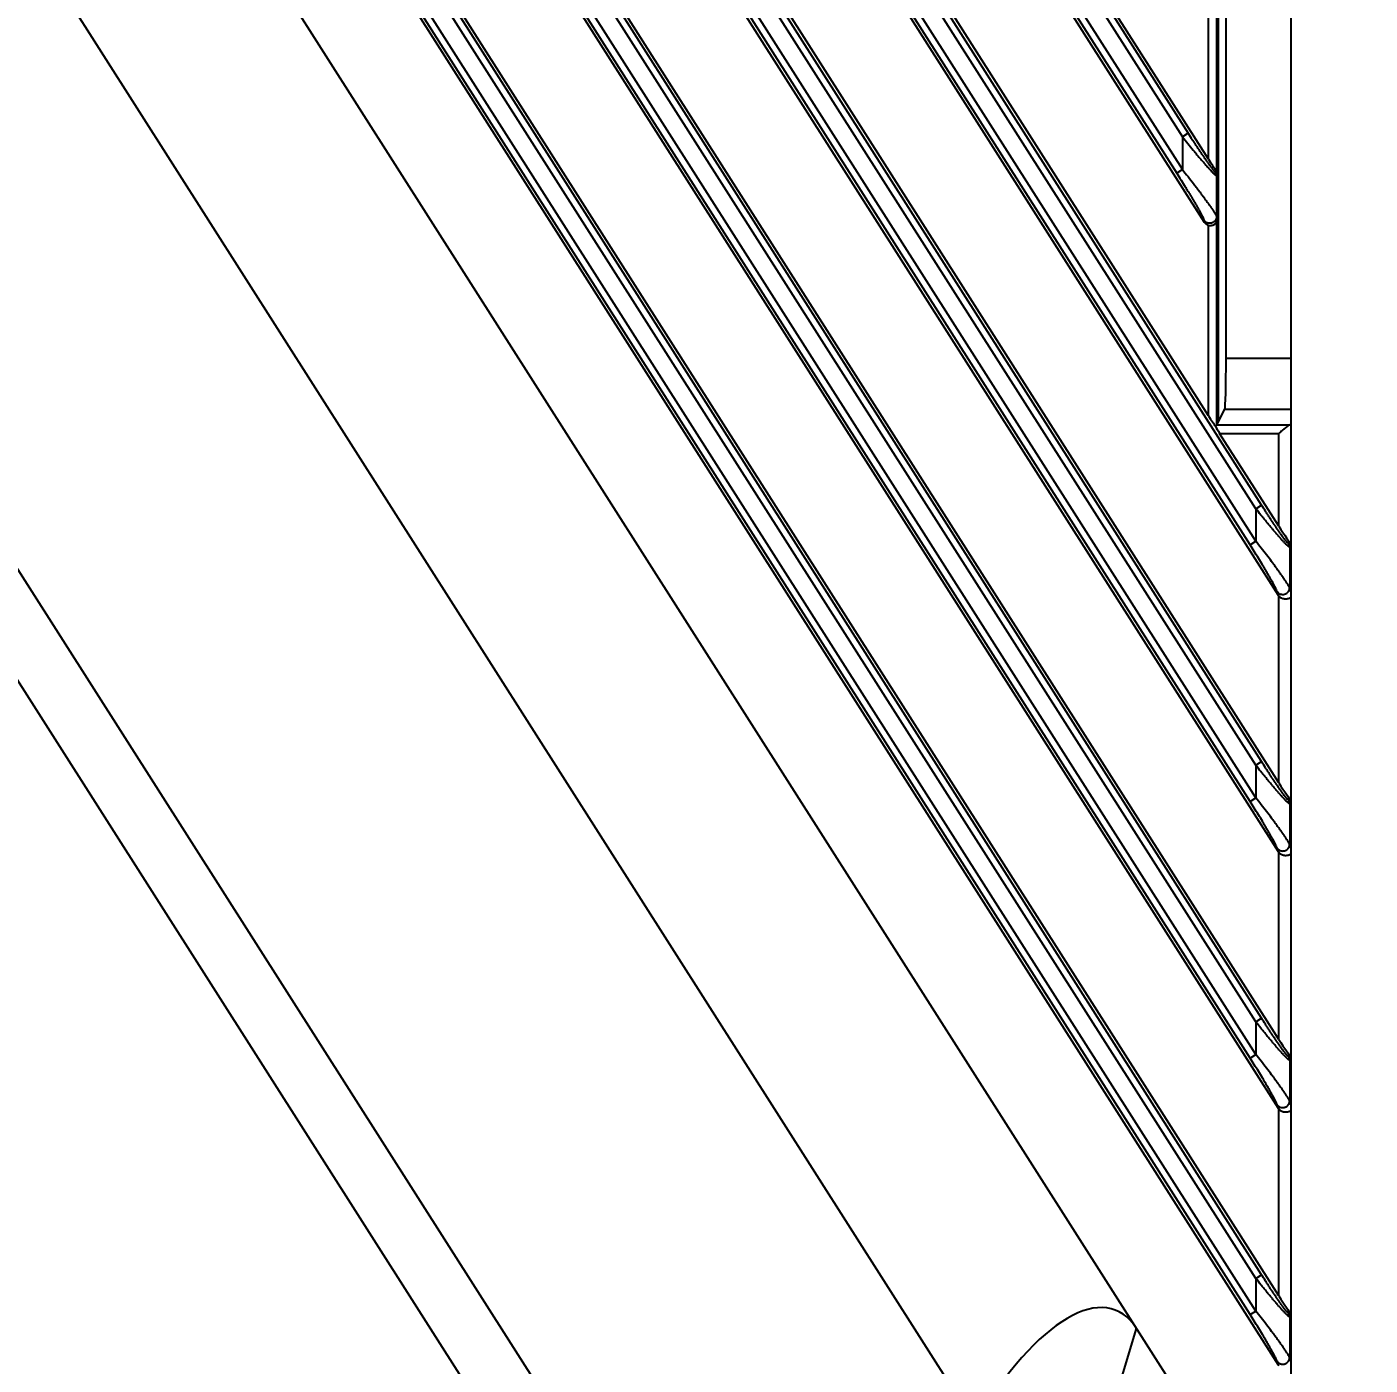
# Model space of a CAD drawing. Header units: millimetres. Extents: x 620 to 19791, y 2539 to 6969.
# Drawn here: x 3050.4 to 3129.4, y 3690.6 to 3769.2 of the extents above; entities that cross this region are included whole.
import ezdxf

# ---------------------------------------------------------------- set-up
doc = ezdxf.new("R2010")
doc.units = ezdxf.units.MM
doc.styles.get("Standard").update_dxf_attribs({"font": 'arial.ttf'})
doc.dimstyles.new('缩小5倍', dxfattribs={"dimtxt": 40, "dimasz": 20, "dimexe": 1, "dimexo": 0.2, "dimgap": 0, "dimtad": 1, "dimtoh": 1, "dimdec": 1, "dimzin": 9, "dimdsep": 46, "dimtxsty": 'Standard', "dimblk": '_FILLED', "dimcen": 0.2, "dimclrd": 256, "dimclre": 256, "dimclrt": 256, "dimadec": 1, "dimazin": 2, "dimtfac": 1, "dimtdec": 1, "dimtofl": 0, "dimtmove": 0, "dimatfit": 3, "dimldrblk": '_FILLED', "dimfxl": 1, "dimtolj": 1, "dimtzin": 0, "dimarcsym": 0})

# ---------------------------------------------------------------- blocks, each defined once
blk = doc.blocks.new('_FILLED')
at = {"color": 0, "linetype": 'ByBlock'}
blk.add_solid([(0, 0), (-1, 0.15), (-1, -0.15)], dxfattribs=at)
blk = doc.blocks.new('*D5')
at = {"lineweight": -2, "transparency": 16777216}
for p, q in [((3108.404, 3960.878), (3211.841, 3960.878)), ((3210.841, 3940.878), (3210.841, 3698.378)), ((3108.404, 3678.378), (3211.841, 3678.378))]:
    blk.add_line(p, q, dxfattribs=at)
at = {"layer": 'Defpoints', "color": 0, "transparency": 16777216}
for p in [(3108.204, 3960.878), (3108.204, 3678.378), (3210.841, 3678.378)]:
    blk.add_point(p, dxfattribs=at)
at = {"lineweight": -2, "transparency": 16777216, "xscale": 20, "yscale": 20, "zscale": 20}
for p, rotation in [((3210.841, 3960.878), 90), ((3210.841, 3678.378), 270)]:
    blk.add_blockref('_FILLED', p, dxfattribs=dict(at, rotation=rotation))
at = {"lineweight": 5, "transparency": 16777216, "insert": (3184.947, 3819.628), "char_height": 40, "attachment_point": 5, "rotation": 90}
blk.add_mtext('\\A1;282.5mm [11 1/8"]', dxfattribs=at)
blk = doc.blocks.new('*D13')
at = {"lineweight": -2, "transparency": 16777216}
for p, q in [((3089.904, 3963.378), (3291.871, 3963.378)), ((3290.871, 3695.878), (3290.871, 3943.378)), ((3089.904, 3675.878), (3291.871, 3675.878))]:
    blk.add_line(p, q, dxfattribs=at)
at = {"layer": 'Defpoints', "color": 0, "transparency": 16777216}
for p in [(3089.704, 3963.378), (3290.871, 3963.378), (3089.704, 3675.878)]:
    blk.add_point(p, dxfattribs=at)
at = {"lineweight": -2, "transparency": 16777216, "xscale": 20, "yscale": 20, "zscale": 20}
for p, rotation in [((3290.871, 3963.378), 90), ((3290.871, 3675.878), 270)]:
    blk.add_blockref('_FILLED', p, dxfattribs=dict(at, rotation=rotation))
at = {"lineweight": 5, "transparency": 16777216, "insert": (3264.978, 3819.628), "char_height": 40, "attachment_point": 5, "rotation": 90}
blk.add_mtext('\\A1;287.5mm [11 3/8"]', dxfattribs=at)

msp = doc.modelspace()

# ---------------------------------------------------------------- linework, layer by layer
at = {"color": 7, "linetype": 'Continuous'}
for p, q in [((3124.70388, 3988.37829), (3124.70388, 3650.87829)), ((2944.30246, 3987.67829), (3123.96933, 3705.65779)), ((3124.00388, 3709.69811), (2946.91097, 3987.67829)), ((2953.90654, 3987.67829), (3123.96933, 3720.73318)), ((3124.00388, 3724.7735), (2956.51505, 3987.67829)), ((2963.51062, 3987.67829), (3123.96933, 3735.80857)), ((3119.86967, 3746.3383), (2966.11914, 3987.67829)), ((2973.1147, 3987.67829), (3119.62145, 3757.70876)), ((3119.86967, 3761.41369), (2975.72322, 3987.67829)), ((3122.31642, 3708.59996), (2945.52124, 3986.11281)), ((3122.6525, 3708.81406), (2945.85731, 3986.32691)), ((3122.6525, 3710.7301), (2947.07797, 3986.32691)), ((3122.98857, 3710.94421), (2947.41404, 3986.54101)), ((3122.31642, 3723.67534), (2955.12532, 3986.11281)), ((3122.6525, 3723.88945), (2955.46139, 3986.32691)), ((3122.6525, 3725.80549), (2956.68205, 3986.32691)), ((3122.98857, 3726.01959), (2957.01812, 3986.54101)), ((3122.31642, 3738.75073), (2964.7294, 3986.11281)), ((3122.6525, 3738.96483), (2965.06548, 3986.32691)), ((3122.6525, 3740.88088), (2966.28613, 3986.32691)), ((3122.98857, 3741.09498), (2966.62221, 3986.54101)), ((2974.33348, 3986.11281), (3118.0069, 3760.59072)), ((2974.66956, 3986.32691), (3118.34297, 3760.80483)), ((2975.89021, 3986.32691), (3118.34297, 3762.72087)), ((2976.22629, 3986.54101), (3118.67904, 3762.93498)), ((2930.36031, 3983.54408), (3122.30963, 3682.244)), ((2937.41259, 3983.41783), (3123.96933, 3690.5824)), ((3124.00388, 3694.62272), (2939.94068, 3983.54408)), ((3106.13227, 3687.16463), (2917.9918, 3982.486)), ((3122.98857, 3695.86882), (2940.55543, 3982.23148)), ((3122.31642, 3693.52457), (2938.66263, 3981.80328)), ((3122.6525, 3693.73867), (2938.9987, 3982.01738)), ((3122.6525, 3695.65472), (2940.21936, 3982.01738)), ((2957.93651, 3881.63161), (3083.64045, 3684.31594)), ((3081.417, 3681.29201), (3003.06778, 3804.27564)), ((3120.45625, 3745.97688), (3120.45625, 3785.27971)), ((3120.90665, 3749.72519), (3120.90665, 3781.5314)), ((3119.86967, 3761.41369), (3119.86967, 3772.60735)), ((3120.3695, 3760.59045), (3120.3695, 3772.90393)), ((3118.67904, 3762.93498), (3118.34297, 3762.72087)), ((3118.34297, 3762.72087), (3118.34297, 3760.80483)), ((3118.34297, 3760.80483), (3118.0069, 3760.59072)), ((3120.30002, 3760.77813), (3120.27849, 3760.67805)), ((3120.3695, 3760.59045), (3120.34228, 3760.46395)), ((3120.34228, 3760.46395), (3120.34228, 3758.04048)), ((3120.34228, 3758.04048), (3120.3695, 3757.82854)), ((3119.60635, 3757.82638), (3119.62145, 3757.70876)), ((3119.86967, 3746.3383), (3119.86967, 3757.53196)), ((3120.3695, 3745.80325), (3120.3695, 3757.82854)), ((3120.90665, 3749.72519), (3124.70388, 3749.72519)), ((3120.3695, 3745.80325), (3120.83221, 3746.7293)), ((3120.83221, 3746.7293), (3124.70388, 3746.7293)), ((3120.28666, 3745.72024), (3120.36898, 3745.80256)), ((3120.36898, 3745.80256), (3124.66634, 3745.80256)), ((3120.52907, 3745.30325), (3124.00388, 3745.30325)), ((3124.00388, 3739.84888), (3120.52907, 3745.30325)), ((3124.00388, 3739.84888), (3124.00388, 3745.30325)), ((3122.6525, 3740.88088), (3122.98857, 3741.09498)), ((3122.6525, 3740.88088), (3122.6525, 3738.96483)), ((3122.31642, 3738.75073), (3122.6525, 3738.96483)), ((3124.69104, 3738.86251), (3124.58248, 3738.83086)), ((3124.70388, 3738.63396), (3124.64489, 3738.61676)), ((3124.64489, 3738.61676), (3124.64489, 3736.22507)), ((3123.96933, 3735.80857), (3123.91034, 3736.01097)), ((3124.70388, 3736.02267), (3124.64489, 3736.22507)), ((3124.00388, 3724.7735), (3124.00388, 3735.76164)), ((3122.6525, 3725.80549), (3122.98857, 3726.01959)), ((3122.6525, 3725.80549), (3122.6525, 3723.88945)), ((3122.31642, 3723.67534), (3122.6525, 3723.88945)), ((3124.69104, 3723.78712), (3124.58248, 3723.75548)), ((3124.70388, 3723.55857), (3124.64489, 3723.54137)), ((3124.64489, 3723.54137), (3124.64489, 3721.14968)), ((3123.96933, 3720.73318), (3123.91034, 3720.93558)), ((3124.70388, 3720.94728), (3124.64489, 3721.14968)), ((3124.00388, 3709.69811), (3124.00388, 3720.68625)), ((3122.6525, 3710.7301), (3122.98857, 3710.94421)), ((3122.6525, 3710.7301), (3122.6525, 3708.81406)), ((3122.31642, 3708.59996), (3122.6525, 3708.81406)), ((3124.69104, 3708.71173), (3124.58248, 3708.68009)), ((3124.70388, 3708.48318), (3124.64489, 3708.46599)), ((3124.64489, 3708.46599), (3124.64489, 3706.0743)), ((3123.96933, 3705.65779), (3123.91034, 3705.86019)), ((3124.70388, 3705.87189), (3124.64489, 3706.0743)), ((3124.00388, 3694.62272), (3124.00388, 3705.61087)), ((3122.6525, 3695.65472), (3122.98857, 3695.86882)), ((3122.6525, 3695.65472), (3122.6525, 3693.73867)), ((3122.31642, 3693.52457), (3122.6525, 3693.73867)), ((3124.69104, 3693.63634), (3124.58248, 3693.6047)), ((3124.70388, 3693.40779), (3124.64489, 3693.3906)), ((3124.64489, 3693.3906), (3124.64489, 3690.99891)), ((3113.75088, 3686.37275), (3115.63621, 3692.71916)), ((3124.70388, 3690.79651), (3124.64489, 3690.99891)), ((3123.96933, 3690.5824), (3123.91034, 3690.78481))]:
    msp.add_line(p, q, dxfattribs=at)
for centre, radius, start, end in [((3119.94626, 3760.46251), 0.39602, 0.2079564, 32.9741088), ((3124.24333, 3738.61586), 0.40156, 0.1282066, 32.3717934), ((3124.24333, 3723.54048), 0.40156, 0.1282066, 32.3717934), ((3124.24333, 3708.46509), 0.40156, 0.1282066, 32.3717934), ((3124.24333, 3693.3897), 0.40156, 0.1282066, 32.3717934)]:
    msp.add_arc(centre, radius, start, end, dxfattribs=at)
for centre, major_axis, ratio, start_param, end_param in [((3119.86967, 3761.4951), (-0.49864, 0.78871), 0.04675252, -4.63857363, -3.60191324), ((3119.95661, 3757.92997), (-0.05201, 0.40504), 0.97951003, -4.26483759, -3.49096516), ((3120.82809, 3749.72519), (0, 3), 0.02618592, -3.08923278, -1.57079633), ((3119.86967, 3746.41971), (-0.49864, 0.78871), 0.04675252, -4.63857363, -3.6522791), ((3120.58094, 3745.30325), (-0.32063, 0.49944), 0.07362361, 0.53727255, 1.52356709), ((3119.86967, 3745.80393), (0.5, 0), 0.05240778, -0.05235988, -0.02617994), ((3124.00388, 3745.81442), (0.7, 0), 0.05240778, -0.3290003, 0), ((3124.00388, 3739.96286), (-0.69809, 1.10419), 0.04675252, -4.63857363, -3.25959381), ((3124.30235, 3736.03313), (-0.11727, 0.40235), 0.95443909, -4.41599722, -4.27603527), ((3124.00388, 3724.88748), (-0.69809, 1.10419), 0.04675252, -4.63857363, -3.25959381), ((3124.30235, 3720.95775), (-0.11727, 0.40235), 0.95443909, -4.41599722, -4.27603527), ((3124.00388, 3709.81209), (-0.69809, 1.10419), 0.04675252, -4.63857363, -3.25959381), ((3124.30235, 3705.88236), (-0.11727, 0.40235), 0.95443909, -4.41599722, -4.27603527), ((3108.62995, 3678.90007), (5.77661, 14.88958), 0.36801317, -0.2639809, 1.13086691), ((3124.00388, 3694.7367), (-0.69809, 1.10419), 0.04675252, -4.63857363, -3.25959381), ((3124.30235, 3690.80697), (-0.11727, 0.40235), 0.95443909, -4.41599722, -4.27603527)]:
    msp.add_ellipse(centre, major_axis=major_axis, ratio=ratio, start_param=start_param, end_param=end_param, dxfattribs=at)
for points, knots in [([(3118.34297, 3762.72087), (3118.44606, 3762.5914), (3118.65221, 3762.3346), (3118.91145, 3762.01704), (3119.11796, 3761.76771), (3119.27041, 3761.58559), (3119.42047, 3761.40844), (3119.56713, 3761.23769), (3119.68695, 3761.10044), (3119.78013, 3760.99535), (3119.8472, 3760.92061), (3119.91207, 3760.84928), (3119.97437, 3760.78186), (3120.03366, 3760.7189), (3120.08945, 3760.66104), (3120.14117, 3760.60896), (3120.1882, 3760.56339), (3120.22989, 3760.5251), (3120.26129, 3760.49839), (3120.2834, 3760.48144), (3120.29721, 3760.47177), (3120.30925, 3760.46439), (3120.31947, 3760.45934), (3120.32699, 3760.45687), (3120.33204, 3760.45633), (3120.3351, 3760.45658), (3120.3377, 3760.45748), (3120.3406, 3760.45963), (3120.34181, 3760.46219), (3120.34228, 3760.46395)], [0, 0, 0, 0, 0.16359905, 0.32551681, 0.40520766, 0.48361101, 0.56029137, 0.63469859, 0.7061024, 0.74038496, 0.7735329, 0.80536651, 0.83569066, 0.86427102, 0.89085092, 0.91513764, 0.9368206, 0.95557458, 0.97108989, 0.9775482, 0.98310755, 0.98775328, 0.99149093, 0.99436229, 0.99550779, 0.99649432, 0.99736916, 0.99819828, 1, 1, 1, 1]), ([(3118.67904, 3762.93498), (3118.75736, 3762.81205), (3118.8753, 3762.62831), (3119.03356, 3762.3847), (3119.15214, 3762.20374), (3119.27049, 3762.02475), (3119.38831, 3761.84832), (3119.50519, 3761.67524), (3119.62056, 3761.50655), (3119.71573, 3761.36949), (3119.79058, 3761.26321), (3119.84519, 3761.18649), (3119.8986, 3761.11237), (3119.95054, 3761.04131), (3120.00068, 3760.97388), (3120.0486, 3760.91077), (3120.09379, 3760.8528), (3120.13563, 3760.80093), (3120.17339, 3760.75628), (3120.20227, 3760.72438), (3120.22288, 3760.70356), (3120.23587, 3760.69146), (3120.24723, 3760.682), (3120.25689, 3760.6753), (3120.26404, 3760.67169), (3120.2689, 3760.67053), (3120.27181, 3760.67048), (3120.27431, 3760.67124), (3120.2763, 3760.67285), (3120.27772, 3760.6752), (3120.27828, 3760.67704), (3120.27849, 3760.67805)], [0, 0, 0, 0, 0.15693993, 0.23508297, 0.3127924, 0.3898893, 0.46613256, 0.54122174, 0.61475676, 0.68618428, 0.7208771, 0.75472605, 0.78758038, 0.81924601, 0.84949941, 0.87805274, 0.90456973, 0.92864129, 0.94979807, 0.96753021, 0.97495265, 0.98133788, 0.98664424, 0.99084936, 0.9939842, 0.99518986, 0.99619985, 0.99708487, 0.99794603, 0.99889046, 1, 1, 1, 1]), ([(3118.0069, 3760.59072), (3118.09157, 3760.45781), (3118.25933, 3760.19231), (3118.46598, 3759.85983), (3118.62831, 3759.59515), (3118.74755, 3759.39888), (3118.86427, 3759.20473), (3118.97796, 3759.01342), (3119.08791, 3758.8259), (3119.19321, 3758.64345), (3119.29257, 3758.4679), (3119.37045, 3758.32674), (3119.42815, 3758.21922), (3119.46755, 3758.14412), (3119.50346, 3758.07365), (3119.53526, 3758.0088), (3119.56222, 3757.95071), (3119.58092, 3757.90696), (3119.59259, 3757.87631), (3119.59908, 3757.85721), (3119.60372, 3757.8409), (3119.60577, 3757.83088), (3119.60635, 3757.82638)], [0, 0, 0, 0, 0.14785419, 0.29463618, 0.36726447, 0.43915336, 0.51008773, 0.57979919, 0.64793534, 0.71402846, 0.77742454, 0.83717997, 0.86528015, 0.89189825, 0.91674755, 0.93947509, 0.95966348, 0.9768213, 0.98410096, 0.99042654, 0.99574076, 1, 1, 1, 1]), ([(3118.34297, 3760.80483), (3118.45254, 3760.66722), (3118.66943, 3760.39256), (3118.93659, 3760.0484), (3119.14584, 3759.77505), (3119.29868, 3759.57339), (3119.4475, 3759.37488), (3119.59144, 3759.18051), (3119.7294, 3758.99159), (3119.85994, 3758.80977), (3119.98122, 3758.63727), (3120.07497, 3758.50024), (3120.14321, 3758.39745), (3120.18881, 3758.32705), (3120.22969, 3758.26192), (3120.26527, 3758.20284), (3120.29488, 3758.15068), (3120.31515, 3758.11173), (3120.32763, 3758.08462), (3120.33451, 3758.06782), (3120.33944, 3758.05342), (3120.34164, 3758.04451), (3120.34228, 3758.04048)], [0, 0, 0, 0, 0.15444486, 0.30726954, 0.38253365, 0.45669219, 0.52943177, 0.60037655, 0.66904538, 0.7348223, 0.79689687, 0.85418332, 0.88059457, 0.90522606, 0.92782693, 0.94811037, 0.96576936, 0.98048474, 0.98664577, 0.99196471, 0.99641901, 1, 1, 1, 1]), ([(3120.3695, 3760.59045), (3120.36895, 3760.6067), (3120.3652, 3760.63946), (3120.35174, 3760.68772), (3120.33025, 3760.73473), (3120.31093, 3760.76402), (3120.30002, 3760.77813)], [0, 0, 0, 0, 0.2399098, 0.48440333, 0.73669456, 1, 1, 1, 1]), ([(3120.34228, 3758.04048), (3120.34217, 3758.01956), (3120.33851, 3757.97761), (3120.32287, 3757.91641), (3120.29747, 3757.85839), (3120.26298, 3757.80504), (3120.22029, 3757.75773), (3120.17048, 3757.71767), (3120.11485, 3757.68588), (3120.0548, 3757.66317), (3119.99188, 3757.65012), (3119.9277, 3757.64706), (3119.86389, 3757.65407), (3119.80208, 3757.67097), (3119.74387, 3757.69733), (3119.69072, 3757.73249), (3119.64402, 3757.77553), (3119.61792, 3757.80884), (3119.60635, 3757.82638)], [0, 0, 0, 0, 0.06177083, 0.12367444, 0.18572391, 0.24797443, 0.3104293, 0.37308127, 0.43590061, 0.49884135, 0.56184572, 0.62484965, 0.68778886, 0.75060494, 0.81325434, 0.87569984, 0.93795622, 1, 1, 1, 1]), ([(3119.86967, 3757.53196), (3119.90398, 3757.52399), (3119.97312, 3757.51605), (3120.07325, 3757.52623), (3120.1623, 3757.55461), (3120.2364, 3757.59643), (3120.2943, 3757.64751), (3120.33602, 3757.70468), (3120.36186, 3757.76553), (3120.36873, 3757.80782), (3120.3695, 3757.82854)], [0, 0, 0, 0, 0.16089889, 0.31474151, 0.45649418, 0.58474206, 0.70063793, 0.80654456, 0.9053093, 1, 1, 1, 1]), ([(3124.66634, 3745.80256), (3124.66264, 3745.802), (3124.65479, 3745.80014), (3124.6426, 3745.7959), (3124.62922, 3745.7901), (3124.60904, 3745.77998), (3124.58159, 3745.76392), (3124.5465, 3745.74096), (3124.50856, 3745.71425), (3124.45332, 3745.67338), (3124.38059, 3745.61659), (3124.29023, 3745.54332), (3124.19645, 3745.46553), (3124.10064, 3745.38502), (3124.03626, 3745.33061), (3124.00388, 3745.30325)], [0, 0, 0, 0, 0.01346267, 0.02895786, 0.0464714, 0.06593193, 0.11024824, 0.16092215, 0.2169327, 0.27736052, 0.40842857, 0.54924833, 0.69637445, 0.84732, 1, 1, 1, 1]), ([(3124.64489, 3738.61676), (3124.64289, 3738.6163), (3124.63795, 3738.61649), (3124.62993, 3738.61898), (3124.6202, 3738.62362), (3124.60878, 3738.63046), (3124.59567, 3738.63945), (3124.57471, 3738.65527), (3124.54492, 3738.68028), (3124.50534, 3738.71625), (3124.46065, 3738.75918), (3124.41143, 3738.80837), (3124.35826, 3738.86315), (3124.30167, 3738.92287), (3124.2203, 3739.01044), (3124.11325, 3739.12855), (3123.97999, 3739.27907), (3123.84107, 3739.43891), (3123.69803, 3739.60603), (3123.55202, 3739.77882), (3123.40392, 3739.95607), (3123.25443, 3740.1368), (3123.1041, 3740.32024), (3122.90276, 3740.56807), (3122.75243, 3740.75538), (3122.6525, 3740.88088)], [0, 0, 0, 0, 0.00203554, 0.00476505, 0.00830601, 0.01270108, 0.01795617, 0.02406326, 0.03874547, 0.05651958, 0.07710574, 0.10020837, 0.12553848, 0.15282458, 0.18182241, 0.2441016, 0.31093273, 0.38122699, 0.45416706, 0.52912415, 0.60561864, 0.68327128, 0.76176983, 0.84087201, 1, 1, 1, 1]), ([(3124.58248, 3738.83086), (3124.58072, 3738.83035), (3124.57753, 3738.83061), (3124.57332, 3738.83199), (3124.56775, 3738.83459), (3124.55983, 3738.83973), (3124.54929, 3738.84809), (3124.53718, 3738.859), (3124.52359, 3738.87236), (3124.50861, 3738.88806), (3124.48591, 3738.91304), (3124.45492, 3738.94918), (3124.41518, 3738.99791), (3124.37211, 3739.05267), (3124.32629, 3739.11256), (3124.27823, 3739.17676), (3124.21045, 3739.26893), (3124.12273, 3739.39093), (3124.01506, 3739.54395), (3123.90449, 3739.7038), (3123.79197, 3739.86879), (3123.67815, 3740.03771), (3123.56351, 3740.20964), (3123.44842, 3740.3839), (3123.33315, 3740.55997), (3123.17934, 3740.79686), (3123.0647, 3740.97549), (3122.98857, 3741.09498)], [0, 0, 0, 0, 0.00198767, 0.00327679, 0.00480063, 0.00860515, 0.0134509, 0.01932777, 0.02620572, 0.03403614, 0.04276354, 0.06267516, 0.08546493, 0.11069116, 0.13795535, 0.16693249, 0.19733599, 0.26156813, 0.3292677, 0.399486, 0.47156847, 0.54504206, 0.61955222, 0.69483657, 0.77067951, 0.84692022, 1, 1, 1, 1]), ([(3123.91034, 3736.01097), (3123.90859, 3736.01696), (3123.90443, 3736.02977), (3123.89385, 3736.05851), (3123.87659, 3736.09976), (3123.85146, 3736.15474), (3123.82157, 3736.21642), (3123.78762, 3736.28367), (3123.73633, 3736.38218), (3123.66553, 3736.51342), (3123.57381, 3736.67827), (3123.4753, 3736.85129), (3123.37153, 3737.03031), (3123.2636, 3737.2138), (3123.15229, 3737.40066), (3122.99929, 3737.65468), (3122.803, 3737.97572), (3122.56221, 3738.36287), (3122.39885, 3738.62135), (3122.31642, 3738.75073)], [0, 0, 0, 0, 0.00590098, 0.0127349, 0.02895245, 0.04816266, 0.06990174, 0.0937614, 0.11939995, 0.17492348, 0.23476833, 0.29778894, 0.36319835, 0.4304352, 0.49909516, 0.56887116, 0.71085253, 0.85492952, 1, 1, 1, 1]), ([(3124.64489, 3736.22507), (3124.64292, 3736.23048), (3124.63828, 3736.24201), (3124.62659, 3736.26783), (3124.60752, 3736.30493), (3124.57957, 3736.35463), (3124.54592, 3736.41097), (3124.50717, 3736.47316), (3124.44737, 3736.56605), (3124.36329, 3736.69176), (3124.25274, 3736.85176), (3124.13198, 3737.02231), (3124.00308, 3737.20094), (3123.8676, 3737.38579), (3123.72675, 3737.57544), (3123.53143, 3737.83541), (3123.27946, 3738.16557), (3122.96946, 3738.56462), (3122.75885, 3738.83127), (3122.6525, 3738.96483)], [0, 0, 0, 0, 0.00509041, 0.01098636, 0.02506932, 0.04197813, 0.06142245, 0.08311679, 0.10679139, 0.15914995, 0.21689844, 0.27882294, 0.34400986, 0.4117665, 0.48156586, 0.55298761, 0.69941687, 0.84896448, 1, 1, 1, 1]), ([(3124.70388, 3738.86407), (3124.70388, 3738.86326), (3124.70379, 3738.8618), (3124.70324, 3738.85988), (3124.70218, 3738.85852), (3124.70057, 3738.85795), (3124.69865, 3738.85821), (3124.69643, 3738.85908), (3124.69382, 3738.86055), (3124.69202, 3738.8618), (3124.69104, 3738.86251)], [0, 0, 0, 0, 0.13429604, 0.23983825, 0.32533598, 0.40808756, 0.50825041, 0.63779433, 0.80126964, 1, 1, 1, 1]), ([(3123.91034, 3736.01097), (3123.92173, 3735.99407), (3123.94746, 3735.96201), (3123.99349, 3735.92076), (3124.04593, 3735.88724), (3124.10341, 3735.86228), (3124.16449, 3735.8465), (3124.22763, 3735.84031), (3124.29123, 3735.84384), (3124.35369, 3735.857), (3124.41344, 3735.87946), (3124.46898, 3735.91065), (3124.5189, 3735.9498), (3124.56194, 3735.99593), (3124.59701, 3736.04787), (3124.62322, 3736.10431), (3124.63988, 3736.16383), (3124.64436, 3736.2047), (3124.64489, 3736.22507)], [0, 0, 0, 0, 0.06111357, 0.12261392, 0.1845345, 0.24692144, 0.30974349, 0.3729365, 0.43639791, 0.5, 0.56360209, 0.62706349, 0.69025651, 0.75307855, 0.8154655, 0.87738608, 0.93888643, 1, 1, 1, 1]), ([(3124.00388, 3735.76164), (3124.01945, 3735.74325), (3124.05359, 3735.70902), (3124.11178, 3735.66649), (3124.17468, 3735.63326), (3124.23982, 3735.6093), (3124.30493, 3735.59407), (3124.36805, 3735.58661), (3124.42763, 3735.58573), (3124.4826, 3735.59007), (3124.52501, 3735.59704), (3124.55611, 3735.60391), (3124.58344, 3735.61085), (3124.60861, 3735.61824), (3124.63169, 3735.62528), (3124.64662, 3735.62962), (3124.65992, 3735.63289), (3124.67157, 3735.63471), (3124.6817, 3735.63463), (3124.69036, 3735.63181), (3124.69699, 3735.62571), (3124.70121, 3735.61676), (3124.70348, 3735.60543), (3124.70388, 3735.59707), (3124.70388, 3735.59253)], [0, 0, 0, 0, 0.09209159, 0.18383009, 0.27448209, 0.36304121, 0.44837608, 0.52945744, 0.60545923, 0.67576557, 0.73991334, 0.76953889, 0.79743925, 0.84767631, 0.86977352, 0.88964078, 0.90710685, 0.92207428, 0.93464736, 0.94548864, 0.95605653, 0.9680868, 0.98267514, 1, 1, 1, 1]), ([(3124.64489, 3723.54137), (3124.64289, 3723.54091), (3124.63795, 3723.5411), (3124.62993, 3723.54359), (3124.6202, 3723.54824), (3124.60878, 3723.55507), (3124.59567, 3723.56406), (3124.57471, 3723.57988), (3124.54492, 3723.60489), (3124.50534, 3723.64087), (3124.46065, 3723.68379), (3124.41143, 3723.73298), (3124.35826, 3723.78776), (3124.30167, 3723.84749), (3124.2203, 3723.93505), (3124.11325, 3724.05316), (3123.97999, 3724.20368), (3123.84107, 3724.36353), (3123.69803, 3724.53064), (3123.55202, 3724.70343), (3123.40392, 3724.88068), (3123.25443, 3725.06141), (3123.1041, 3725.24485), (3122.90276, 3725.49268), (3122.75243, 3725.67999), (3122.6525, 3725.80549)], [0, 0, 0, 0, 0.00203554, 0.00476505, 0.00830601, 0.01270108, 0.01795617, 0.02406326, 0.03874547, 0.05651958, 0.07710574, 0.10020837, 0.12553848, 0.15282458, 0.18182241, 0.2441016, 0.31093273, 0.38122699, 0.45416706, 0.52912415, 0.60561864, 0.68327128, 0.76176983, 0.84087201, 1, 1, 1, 1]), ([(3124.58248, 3723.75548), (3124.58072, 3723.75496), (3124.57753, 3723.75522), (3124.57332, 3723.7566), (3124.56775, 3723.7592), (3124.55983, 3723.76435), (3124.54929, 3723.77271), (3124.53718, 3723.78362), (3124.52359, 3723.79698), (3124.50861, 3723.81267), (3124.48591, 3723.83765), (3124.45492, 3723.8738), (3124.41518, 3723.92252), (3124.37211, 3723.97729), (3124.32629, 3724.03717), (3124.27823, 3724.10137), (3124.21045, 3724.19354), (3124.12273, 3724.31554), (3124.01506, 3724.46856), (3123.90449, 3724.62841), (3123.79197, 3724.7934), (3123.67815, 3724.96232), (3123.56351, 3725.13425), (3123.44842, 3725.30852), (3123.33315, 3725.48458), (3123.17934, 3725.72147), (3123.0647, 3725.9001), (3122.98857, 3726.01959)], [0, 0, 0, 0, 0.00198767, 0.00327679, 0.00480063, 0.00860515, 0.0134509, 0.01932777, 0.02620572, 0.03403614, 0.04276354, 0.06267516, 0.08546493, 0.11069116, 0.13795535, 0.16693249, 0.19733599, 0.26156813, 0.3292677, 0.399486, 0.47156847, 0.54504206, 0.61955222, 0.69483657, 0.77067951, 0.84692022, 1, 1, 1, 1]), ([(3123.91034, 3720.93558), (3123.90859, 3720.94157), (3123.90443, 3720.95439), (3123.89385, 3720.98312), (3123.87659, 3721.02437), (3123.85146, 3721.07935), (3123.82157, 3721.14103), (3123.78762, 3721.20828), (3123.73633, 3721.30679), (3123.66553, 3721.43803), (3123.57381, 3721.60288), (3123.4753, 3721.77591), (3123.37153, 3721.95492), (3123.2636, 3722.13841), (3123.15229, 3722.32527), (3122.99929, 3722.57929), (3122.803, 3722.90033), (3122.56221, 3723.28748), (3122.39885, 3723.54596), (3122.31642, 3723.67534)], [0, 0, 0, 0, 0.00590098, 0.0127349, 0.02895245, 0.04816266, 0.06990174, 0.0937614, 0.11939995, 0.17492348, 0.23476833, 0.29778894, 0.36319835, 0.4304352, 0.49909516, 0.56887116, 0.71085253, 0.85492952, 1, 1, 1, 1]), ([(3124.64489, 3721.14968), (3124.64292, 3721.15509), (3124.63828, 3721.16662), (3124.62659, 3721.19244), (3124.60752, 3721.22954), (3124.57957, 3721.27925), (3124.54592, 3721.33559), (3124.50717, 3721.39777), (3124.44737, 3721.49066), (3124.36329, 3721.61638), (3124.25274, 3721.77637), (3124.13198, 3721.94692), (3124.00308, 3722.12555), (3123.8676, 3722.3104), (3123.72675, 3722.50006), (3123.53143, 3722.76002), (3123.27946, 3723.09018), (3122.96946, 3723.48924), (3122.75885, 3723.75588), (3122.6525, 3723.88945)], [0, 0, 0, 0, 0.00509041, 0.01098636, 0.02506932, 0.04197813, 0.06142245, 0.08311679, 0.10679139, 0.15914995, 0.21689844, 0.27882294, 0.34400986, 0.4117665, 0.48156586, 0.55298761, 0.69941687, 0.84896448, 1, 1, 1, 1]), ([(3124.70388, 3723.78869), (3124.70388, 3723.78787), (3124.70379, 3723.78641), (3124.70324, 3723.78449), (3124.70218, 3723.78313), (3124.70057, 3723.78257), (3124.69865, 3723.78282), (3124.69643, 3723.78369), (3124.69382, 3723.78516), (3124.69202, 3723.78641), (3124.69104, 3723.78712)], [0, 0, 0, 0, 0.13429604, 0.23983825, 0.32533598, 0.40808756, 0.50825041, 0.63779433, 0.80126964, 1, 1, 1, 1]), ([(3123.91034, 3720.93558), (3123.92173, 3720.91868), (3123.94746, 3720.88662), (3123.99349, 3720.84538), (3124.04593, 3720.81185), (3124.10341, 3720.78689), (3124.16449, 3720.77112), (3124.22763, 3720.76492), (3124.29123, 3720.76845), (3124.35369, 3720.78161), (3124.41344, 3720.80407), (3124.46898, 3720.83527), (3124.5189, 3720.87442), (3124.56194, 3720.92054), (3124.59701, 3720.97248), (3124.62322, 3721.02893), (3124.63988, 3721.08844), (3124.64436, 3721.12931), (3124.64489, 3721.14968)], [0, 0, 0, 0, 0.06111357, 0.12261392, 0.1845345, 0.24692144, 0.30974349, 0.3729365, 0.43639791, 0.5, 0.56360209, 0.62706349, 0.69025651, 0.75307855, 0.8154655, 0.87738608, 0.93888643, 1, 1, 1, 1]), ([(3124.00388, 3720.68625), (3124.01945, 3720.66786), (3124.05359, 3720.63363), (3124.11178, 3720.5911), (3124.17468, 3720.55787), (3124.23982, 3720.53392), (3124.30493, 3720.51868), (3124.36805, 3720.51123), (3124.42763, 3720.51034), (3124.4826, 3720.51468), (3124.52501, 3720.52166), (3124.55611, 3720.52852), (3124.58344, 3720.53546), (3124.60861, 3720.54285), (3124.63169, 3720.54989), (3124.64662, 3720.55423), (3124.65992, 3720.5575), (3124.67157, 3720.55932), (3124.6817, 3720.55925), (3124.69036, 3720.55643), (3124.69699, 3720.55032), (3124.70121, 3720.54137), (3124.70348, 3720.53004), (3124.70388, 3720.52168), (3124.70388, 3720.51714)], [0, 0, 0, 0, 0.09209159, 0.18383009, 0.27448209, 0.36304121, 0.44837608, 0.52945744, 0.60545923, 0.67576557, 0.73991334, 0.76953889, 0.79743925, 0.84767631, 0.86977352, 0.88964078, 0.90710685, 0.92207428, 0.93464736, 0.94548864, 0.95605653, 0.9680868, 0.98267514, 1, 1, 1, 1]), ([(3124.64489, 3708.46599), (3124.64289, 3708.46552), (3124.63795, 3708.46571), (3124.62993, 3708.4682), (3124.6202, 3708.47285), (3124.60878, 3708.47968), (3124.59567, 3708.48867), (3124.57471, 3708.5045), (3124.54492, 3708.52951), (3124.50534, 3708.56548), (3124.46065, 3708.6084), (3124.41143, 3708.65759), (3124.35826, 3708.71237), (3124.30167, 3708.7721), (3124.2203, 3708.85967), (3124.11325, 3708.97777), (3123.97999, 3709.12829), (3123.84107, 3709.28814), (3123.69803, 3709.45525), (3123.55202, 3709.62804), (3123.40392, 3709.80529), (3123.25443, 3709.98602), (3123.1041, 3710.16946), (3122.90276, 3710.41729), (3122.75243, 3710.60461), (3122.6525, 3710.7301)], [0, 0, 0, 0, 0.00203554, 0.00476505, 0.00830601, 0.01270108, 0.01795617, 0.02406326, 0.03874547, 0.05651958, 0.07710574, 0.10020837, 0.12553848, 0.15282458, 0.18182241, 0.2441016, 0.31093273, 0.38122699, 0.45416706, 0.52912415, 0.60561864, 0.68327128, 0.76176983, 0.84087201, 1, 1, 1, 1]), ([(3124.58248, 3708.68009), (3124.58072, 3708.67957), (3124.57753, 3708.67983), (3124.57332, 3708.68121), (3124.56775, 3708.68381), (3124.55983, 3708.68896), (3124.54929, 3708.69732), (3124.53718, 3708.70823), (3124.52359, 3708.72159), (3124.50861, 3708.73728), (3124.48591, 3708.76226), (3124.45492, 3708.79841), (3124.41518, 3708.84713), (3124.37211, 3708.9019), (3124.32629, 3708.96178), (3124.27823, 3709.02598), (3124.21045, 3709.11816), (3124.12273, 3709.24015), (3124.01506, 3709.39317), (3123.90449, 3709.55302), (3123.79197, 3709.71802), (3123.67815, 3709.88693), (3123.56351, 3710.05886), (3123.44842, 3710.23313), (3123.33315, 3710.40919), (3123.17934, 3710.64608), (3123.0647, 3710.82471), (3122.98857, 3710.94421)], [0, 0, 0, 0, 0.00198767, 0.00327679, 0.00480063, 0.00860515, 0.0134509, 0.01932777, 0.02620572, 0.03403614, 0.04276354, 0.06267516, 0.08546493, 0.11069116, 0.13795535, 0.16693249, 0.19733599, 0.26156813, 0.3292677, 0.399486, 0.47156847, 0.54504206, 0.61955222, 0.69483657, 0.77067951, 0.84692022, 1, 1, 1, 1]), ([(3123.91034, 3705.86019), (3123.90859, 3705.86618), (3123.90443, 3705.879), (3123.89385, 3705.90774), (3123.87659, 3705.94898), (3123.85146, 3706.00396), (3123.82157, 3706.06564), (3123.78762, 3706.13289), (3123.73633, 3706.23141), (3123.66553, 3706.36265), (3123.57381, 3706.52749), (3123.4753, 3706.70052), (3123.37153, 3706.87954), (3123.2636, 3707.06302), (3123.15229, 3707.24988), (3122.99929, 3707.5039), (3122.803, 3707.82495), (3122.56221, 3708.21209), (3122.39885, 3708.47057), (3122.31642, 3708.59996)], [0, 0, 0, 0, 0.00590098, 0.0127349, 0.02895245, 0.04816266, 0.06990174, 0.0937614, 0.11939995, 0.17492348, 0.23476833, 0.29778894, 0.36319835, 0.4304352, 0.49909516, 0.56887116, 0.71085253, 0.85492952, 1, 1, 1, 1]), ([(3124.64489, 3706.0743), (3124.64292, 3706.0797), (3124.63828, 3706.09123), (3124.62659, 3706.11705), (3124.60752, 3706.15416), (3124.57957, 3706.20386), (3124.54592, 3706.2602), (3124.50717, 3706.32238), (3124.44737, 3706.41527), (3124.36329, 3706.54099), (3124.25274, 3706.70098), (3124.13198, 3706.87153), (3124.00308, 3707.05016), (3123.8676, 3707.23502), (3123.72675, 3707.42467), (3123.53143, 3707.68464), (3123.27946, 3708.01479), (3122.96946, 3708.41385), (3122.75885, 3708.68049), (3122.6525, 3708.81406)], [0, 0, 0, 0, 0.00509041, 0.01098636, 0.02506932, 0.04197813, 0.06142245, 0.08311679, 0.10679139, 0.15914995, 0.21689844, 0.27882294, 0.34400986, 0.4117665, 0.48156586, 0.55298761, 0.69941687, 0.84896448, 1, 1, 1, 1]), ([(3124.70388, 3708.7133), (3124.70388, 3708.71248), (3124.70379, 3708.71103), (3124.70324, 3708.70911), (3124.70218, 3708.70774), (3124.70057, 3708.70718), (3124.69865, 3708.70743), (3124.69643, 3708.7083), (3124.69382, 3708.70977), (3124.69202, 3708.71102), (3124.69104, 3708.71173)], [0, 0, 0, 0, 0.13429604, 0.23983825, 0.32533598, 0.40808756, 0.50825041, 0.63779433, 0.80126964, 1, 1, 1, 1]), ([(3123.91034, 3705.86019), (3123.92173, 3705.84329), (3123.94746, 3705.81123), (3123.99349, 3705.76999), (3124.04593, 3705.73646), (3124.10341, 3705.7115), (3124.16449, 3705.69573), (3124.22763, 3705.68953), (3124.29123, 3705.69306), (3124.35369, 3705.70622), (3124.41344, 3705.72868), (3124.46898, 3705.75988), (3124.5189, 3705.79903), (3124.56194, 3705.84515), (3124.59701, 3705.89709), (3124.62322, 3705.95354), (3124.63988, 3706.01305), (3124.64436, 3706.05392), (3124.64489, 3706.0743)], [0, 0, 0, 0, 0.06111357, 0.12261392, 0.1845345, 0.24692144, 0.30974349, 0.3729365, 0.43639791, 0.5, 0.56360209, 0.62706349, 0.69025651, 0.75307855, 0.8154655, 0.87738608, 0.93888643, 1, 1, 1, 1]), ([(3124.00388, 3705.61087), (3124.01945, 3705.59247), (3124.05359, 3705.55824), (3124.11178, 3705.51572), (3124.17468, 3705.48249), (3124.23982, 3705.45853), (3124.30493, 3705.4433), (3124.36805, 3705.43584), (3124.42763, 3705.43496), (3124.4826, 3705.4393), (3124.52501, 3705.44627), (3124.55611, 3705.45314), (3124.58344, 3705.46007), (3124.60861, 3705.46746), (3124.63169, 3705.4745), (3124.64662, 3705.47884), (3124.65992, 3705.48211), (3124.67157, 3705.48393), (3124.6817, 3705.48386), (3124.69036, 3705.48104), (3124.69699, 3705.47494), (3124.70121, 3705.46599), (3124.70348, 3705.45465), (3124.70388, 3705.44629), (3124.70388, 3705.44176)], [0, 0, 0, 0, 0.09209159, 0.18383009, 0.27448209, 0.36304121, 0.44837608, 0.52945744, 0.60545923, 0.67576557, 0.73991334, 0.76953889, 0.79743925, 0.84767631, 0.86977352, 0.88964078, 0.90710685, 0.92207428, 0.93464736, 0.94548864, 0.95605653, 0.9680868, 0.98267514, 1, 1, 1, 1]), ([(3124.64489, 3693.3906), (3124.64289, 3693.39013), (3124.63795, 3693.39033), (3124.62993, 3693.39282), (3124.6202, 3693.39746), (3124.60878, 3693.40429), (3124.59567, 3693.41328), (3124.57471, 3693.42911), (3124.54492, 3693.45412), (3124.50534, 3693.49009), (3124.46065, 3693.53302), (3124.41143, 3693.58221), (3124.35826, 3693.63698), (3124.30167, 3693.69671), (3124.2203, 3693.78428), (3124.11325, 3693.90238), (3123.97999, 3694.0529), (3123.84107, 3694.21275), (3123.69803, 3694.37986), (3123.55202, 3694.55266), (3123.40392, 3694.7299), (3123.25443, 3694.91063), (3123.1041, 3695.09408), (3122.90276, 3695.34191), (3122.75243, 3695.52922), (3122.6525, 3695.65472)], [0, 0, 0, 0, 0.00203554, 0.00476505, 0.00830601, 0.01270108, 0.01795617, 0.02406326, 0.03874547, 0.05651958, 0.07710574, 0.10020837, 0.12553848, 0.15282458, 0.18182241, 0.2441016, 0.31093273, 0.38122699, 0.45416706, 0.52912415, 0.60561864, 0.68327128, 0.76176983, 0.84087201, 1, 1, 1, 1]), ([(3124.58248, 3693.6047), (3124.58072, 3693.60419), (3124.57753, 3693.60444), (3124.57332, 3693.60582), (3124.56775, 3693.60843), (3124.55983, 3693.61357), (3124.54929, 3693.62193), (3124.53718, 3693.63284), (3124.52359, 3693.6462), (3124.50861, 3693.66189), (3124.48591, 3693.68687), (3124.45492, 3693.72302), (3124.41518, 3693.77174), (3124.37211, 3693.82651), (3124.32629, 3693.8864), (3124.27823, 3693.9506), (3124.21045, 3694.04277), (3124.12273, 3694.16476), (3124.01506, 3694.31778), (3123.90449, 3694.47764), (3123.79197, 3694.64263), (3123.67815, 3694.81154), (3123.56351, 3694.98347), (3123.44842, 3695.15774), (3123.33315, 3695.33381), (3123.17934, 3695.5707), (3123.0647, 3695.74932), (3122.98857, 3695.86882)], [0, 0, 0, 0, 0.00198767, 0.00327679, 0.00480063, 0.00860515, 0.0134509, 0.01932777, 0.02620572, 0.03403614, 0.04276354, 0.06267516, 0.08546493, 0.11069116, 0.13795535, 0.16693249, 0.19733599, 0.26156813, 0.3292677, 0.399486, 0.47156847, 0.54504206, 0.61955222, 0.69483657, 0.77067951, 0.84692022, 1, 1, 1, 1]), ([(3123.91034, 3690.78481), (3123.90859, 3690.7908), (3123.90443, 3690.80361), (3123.89385, 3690.83235), (3123.87659, 3690.87359), (3123.85146, 3690.92858), (3123.82157, 3690.99025), (3123.78762, 3691.0575), (3123.73633, 3691.15602), (3123.66553, 3691.28726), (3123.57381, 3691.45211), (3123.4753, 3691.62513), (3123.37153, 3691.80415), (3123.2636, 3691.98764), (3123.15229, 3692.17449), (3122.99929, 3692.42851), (3122.803, 3692.74956), (3122.56221, 3693.1367), (3122.39885, 3693.39518), (3122.31642, 3693.52457)], [0, 0, 0, 0, 0.00590098, 0.0127349, 0.02895245, 0.04816266, 0.06990174, 0.0937614, 0.11939995, 0.17492348, 0.23476833, 0.29778894, 0.36319835, 0.4304352, 0.49909516, 0.56887116, 0.71085253, 0.85492952, 1, 1, 1, 1]), ([(3124.64489, 3690.99891), (3124.64292, 3691.00431), (3124.63828, 3691.01584), (3124.62659, 3691.04166), (3124.60752, 3691.07877), (3124.57957, 3691.12847), (3124.54592, 3691.18481), (3124.50717, 3691.24699), (3124.44737, 3691.33988), (3124.36329, 3691.4656), (3124.25274, 3691.62559), (3124.13198, 3691.79614), (3124.00308, 3691.97478), (3123.8676, 3692.15963), (3123.72675, 3692.34928), (3123.53143, 3692.60925), (3123.27946, 3692.93941), (3122.96946, 3693.33846), (3122.75885, 3693.60511), (3122.6525, 3693.73867)], [0, 0, 0, 0, 0.00509041, 0.01098636, 0.02506932, 0.04197813, 0.06142245, 0.08311679, 0.10679139, 0.15914995, 0.21689844, 0.27882294, 0.34400986, 0.4117665, 0.48156586, 0.55298761, 0.69941687, 0.84896448, 1, 1, 1, 1]), ([(3124.70388, 3693.63791), (3124.70388, 3693.6371), (3124.70379, 3693.63564), (3124.70324, 3693.63372), (3124.70218, 3693.63235), (3124.70057, 3693.63179), (3124.69865, 3693.63204), (3124.69643, 3693.63291), (3124.69382, 3693.63438), (3124.69202, 3693.63563), (3124.69104, 3693.63634)], [0, 0, 0, 0, 0.13429604, 0.23983825, 0.32533598, 0.40808756, 0.50825041, 0.63779433, 0.80126964, 1, 1, 1, 1]), ([(3123.91034, 3690.78481), (3123.92173, 3690.76791), (3123.94746, 3690.73584), (3123.99349, 3690.6946), (3124.04593, 3690.66108), (3124.10341, 3690.63611), (3124.16449, 3690.62034), (3124.22763, 3690.61414), (3124.29123, 3690.61767), (3124.35369, 3690.63083), (3124.41344, 3690.65329), (3124.46898, 3690.68449), (3124.5189, 3690.72364), (3124.56194, 3690.76976), (3124.59701, 3690.8217), (3124.62322, 3690.87815), (3124.63988, 3690.93767), (3124.64436, 3690.97853), (3124.64489, 3690.99891)], [0, 0, 0, 0, 0.06111357, 0.12261392, 0.1845345, 0.24692144, 0.30974349, 0.3729365, 0.43639791, 0.5, 0.56360209, 0.62706349, 0.69025651, 0.75307855, 0.8154655, 0.87738608, 0.93888643, 1, 1, 1, 1])]:
    msp.add_open_spline(points, degree=3, knots=knots, dxfattribs=at)

# ---------------------------------------------------------------- dimensions: what is measured, and where the dimension line sits
at = {"color": 6, "lineweight": 5}
dim = msp.add_linear_dim(base=(3290.87114, 3963.37829), p1=(3089.70388, 3675.87829), p2=(3089.70388, 3963.37829), angle=90, dimstyle='缩小5倍', override={"dimpost": 'mm'}, dxfattribs=at)
dim.commit()
dim.dimension.update_dxf_attribs({"geometry": '*D13', "text_midpoint": (3290.87114, 3819.62829), "dimtype": 160})
at = {"color": 1, "lineweight": 5}
dim = msp.add_linear_dim(base=(3210.84095, 3678.37829), p1=(3108.20388, 3960.87829), p2=(3108.20388, 3678.37829), angle=90, dimstyle='缩小5倍', override={"dimpost": 'mm'}, dxfattribs=at)
dim.commit()
dim.dimension.update_dxf_attribs({"geometry": '*D5', "text_midpoint": (3210.84095, 3819.62829), "dimtype": 160})

doc.saveas('drawing.dxf')
